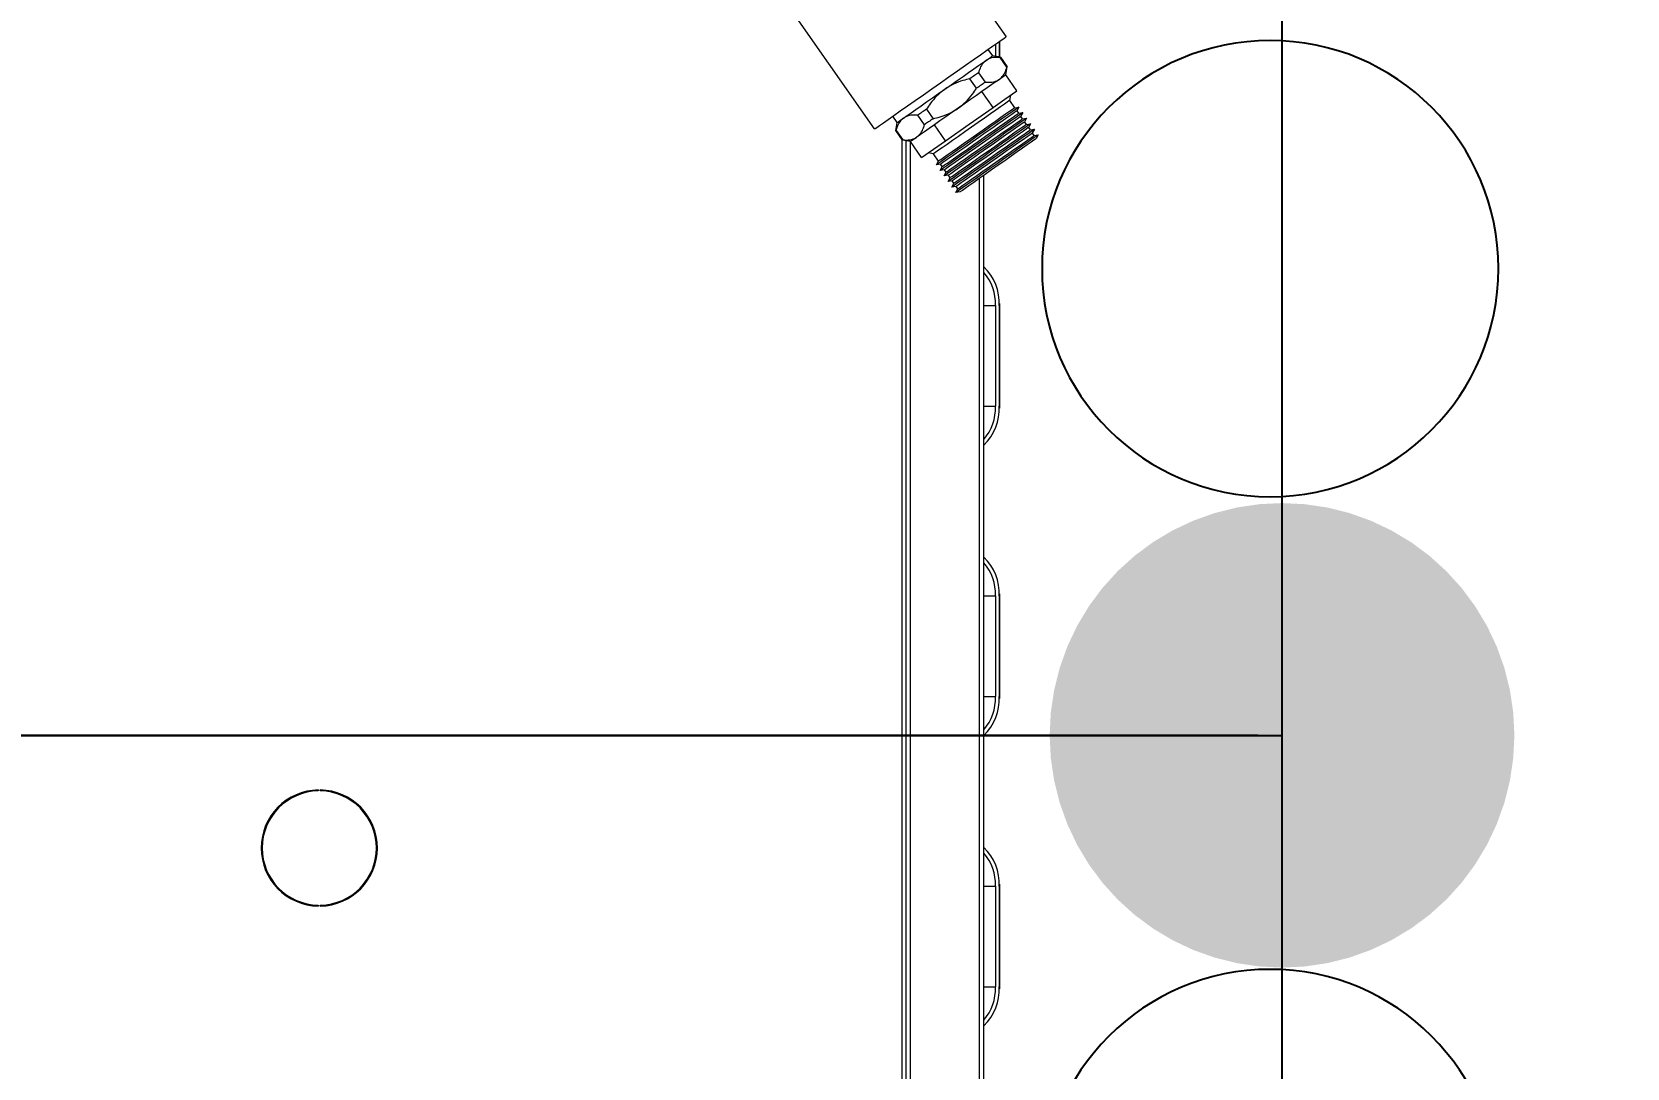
# Model space of a CAD drawing. Header units: millimetres. Extents: x 13502 to 23536, y 11874 to 14203.
# Drawn here: x 22057.65 to 22098.84, y 12910.37 to 12937.14 of the extents above; entities that cross this region are included whole.
import ezdxf

# ---------------------------------------------------------------- set-up
doc = ezdxf.new("R2010")
doc.units = ezdxf.units.MM
doc.linetypes.add('DASHDOT', pattern=[25.4, 12.7, -6.35, 0, -6.35])
for name, color, linetype in [('S2000-019 Su Tes İşaretler', 5, 'Continuous'), ('SIH', 4, 'Continuous'), ('SU', 152, 'Continuous'), ('wall', 4, 'Continuous')]:
    doc.layers.add(name, color=color, linetype=linetype)
doc.styles.get("Standard").update_dxf_attribs({"font": 'arial.ttf'})
doc.dimstyles.new('OLCU50', dxfattribs={"dimtxt": 8, "dimasz": 3, "dimexe": 1.25, "dimexo": 0.625, "dimtad": 1, "dimdec": 0, "dimtxsty": 'Standard', "dimblk": 'OBLIQUE', "dimcen": 2.5, "dimclrd": 256, "dimclre": 251, "dimclrt": 25, "dimadec": 0, "dimazin": 0, "dimtfac": 1, "dimtdec": 0, "dimtmove": 0, "dimatfit": 3, "dimldrblk": 'OBLIQUE', "dimfxl": 1, "dimarcsym": 0})

# ---------------------------------------------------------------- blocks, each defined once
blk = doc.blocks.new('A$C75AA7FFD')
at = {"color": 1, "linetype": 'Continuous', "lineweight": 0}
for p, q in [((122.036, 73.106), (126.08, 67.331)), ((122.68, 64.95), (118.637, 70.725)), ((125.902, 67.206), (125.902, 66.806)), ((125.903, 67.207), (125.903, 66.805)), ((125.609, 67.001), (125.724, 66.837)), ((125.932, 66.8), (125.724, 66.837)), ((125.802, 67.136), (125.802, 66.823)), ((126.099, 66.55), (125.926, 66.796)), ((125.932, 66.8), (126.105, 66.554)), ((125.363, 66.402), (125.535, 66.156)), ((126.068, 66.346), (126.105, 66.554)), ((126.068, 66.346), (126.069, 66.346)), ((126.355, 65.937), (126.069, 66.346)), ((125.316, 66.002), (125.144, 66.248)), ((125.452, 65.914), (125.454, 65.916)), ((125.741, 65.506), (125.454, 65.916)), ((125.454, 65.916), (125.455, 65.916)), ((126.048, 65.721), (126.355, 65.937)), ((125.126, 65.076), (125.741, 65.506)), ((125.741, 65.506), (126.048, 65.721)), ((126.191, 65.821), (126.166, 65.682)), ((126.166, 65.682), (126.295, 65.498)), ((126.295, 65.498), (126.406, 65.514)), ((126.406, 65.514), (126.353, 65.416)), ((123.266, 65.116), (123.151, 65.28)), ((123.229, 64.907), (123.266, 65.116)), ((123.97, 65.06), (123.798, 65.306)), ((124.018, 65.46), (124.19, 65.214)), ((126.353, 65.416), (126.396, 65.354)), ((126.396, 65.354), (126.506, 65.371)), ((126.506, 65.371), (126.453, 65.272)), ((126.453, 65.272), (126.496, 65.211)), ((126.496, 65.211), (126.606, 65.227)), ((126.606, 65.227), (126.553, 65.129)), ((126.553, 65.129), (126.596, 65.068)), ((126.596, 65.068), (126.707, 65.084)), ((126.707, 65.084), (126.654, 64.986)), ((123.401, 64.662), (123.229, 64.907)), ((123.235, 64.912), (123.407, 64.666)), ((123.387, 64.682), (123.387, 4.35)), ((124.223, 65.054), (124.224, 65.055)), ((124.224, 65.055), (124.226, 65.056)), ((124.511, 64.645), (124.224, 65.055)), ((124.511, 64.645), (125.126, 65.076)), ((126.654, 64.986), (126.697, 64.924)), ((126.697, 64.924), (126.807, 64.941)), ((126.807, 64.941), (126.754, 64.842)), ((126.754, 64.842), (126.797, 64.781)), ((126.797, 64.781), (126.908, 64.797)), ((126.908, 64.797), (126.854, 64.699)), ((123.61, 64.625), (123.401, 64.662)), ((123.497, 5.872), (123.497, 64.645)), ((123.497, 4.347), (123.497, 64.645)), ((123.607, 12.074), (123.607, 64.625)), ((123.609, 64.624), (123.61, 64.625)), ((123.896, 64.215), (123.609, 64.624)), ((123.896, 64.215), (124.204, 64.43)), ((124.2, 64.305), (124.061, 64.33)), ((124.329, 64.121), (124.2, 64.305)), ((124.204, 64.43), (124.511, 64.645)), ((124.276, 64.023), (124.329, 64.121)), ((124.387, 64.039), (124.276, 64.023)), ((124.376, 63.879), (124.43, 63.978)), ((124.487, 63.896), (124.376, 63.879)), ((124.43, 63.978), (124.387, 64.039)), ((124.53, 63.834), (124.487, 63.896)), ((124.477, 63.736), (124.53, 63.834)), ((124.587, 63.752), (124.477, 63.736)), ((124.577, 63.593), (124.63, 63.691)), ((124.688, 63.609), (124.577, 63.593)), ((124.63, 63.691), (124.587, 63.752)), ((124.677, 63.449), (124.731, 63.548)), ((124.788, 63.466), (124.677, 63.449)), ((124.731, 63.548), (124.688, 63.609)), ((124.831, 63.404), (124.788, 63.466)), ((125.392, 12.074), (125.392, 63.675)), ((125.502, 12.074), (125.502, 63.752)), ((124.778, 63.306), (124.831, 63.404)), ((124.888, 63.322), (124.778, 63.306)), ((125.502, 60.39), (125.802, 60.39)), ((125.802, 60.39), (125.802, 57.785)), ((125.902, 60.39), (125.902, 57.785)), ((125.902, 60.39), (125.903, 60.39)), ((125.903, 60.44), (125.903, 60.39)), ((125.903, 60.39), (125.903, 57.785)), ((125.502, 57.785), (125.802, 57.785)), ((125.902, 57.785), (125.903, 57.785)), ((125.903, 57.785), (125.903, 57.735)), ((125.502, 52.89), (125.802, 52.89)), ((125.802, 52.89), (125.802, 50.285)), ((125.902, 52.89), (125.902, 50.285)), ((125.902, 52.89), (125.903, 52.89)), ((125.903, 52.94), (125.903, 52.89)), ((125.903, 52.89), (125.903, 50.285)), ((125.502, 50.285), (125.802, 50.285)), ((125.902, 50.285), (125.903, 50.285)), ((125.903, 50.285), (125.903, 50.235)), ((108.317, 47.873), (108.317, 47.848)), ((108.367, 47.848), (108.367, 47.873)), ((125.502, 45.39), (125.802, 45.39)), ((125.802, 45.39), (125.802, 42.785)), ((125.902, 45.39), (125.902, 42.785)), ((125.902, 45.39), (125.903, 45.39)), ((125.903, 45.44), (125.903, 45.39)), ((125.903, 45.39), (125.903, 42.785)), ((108.317, 44.899), (108.317, 44.874)), ((108.367, 44.874), (108.367, 44.899)), ((125.502, 42.785), (125.802, 42.785)), ((125.902, 42.785), (125.903, 42.785)), ((125.903, 42.785), (125.903, 42.735))]:
    blk.add_line(p, q, dxfattribs=at)
at = {"color": 1, "linetype": 'Continuous', "lineweight": 0, "flags": 128}
for points in [[(122.68, 64.95), (122.695, 64.961), (122.738, 64.991), (122.81, 65.041), (122.908, 65.11), (123.032, 65.196), (123.178, 65.299), (123.345, 65.416), (123.53, 65.545), (123.73, 65.685), (123.94, 65.832), (124.158, 65.985), (124.38, 66.14), (124.602, 66.296), (124.82, 66.449), (125.031, 66.596), (125.23, 66.736), (125.415, 66.865), (125.582, 66.982), (125.729, 67.085), (125.852, 67.171), (125.95, 67.24), (126.022, 67.29), (126.065, 67.32), (126.08, 67.331), (126.08, 67.331)], [(125.559, 66.722), (125.597, 66.748), (125.63, 66.772), (125.658, 66.791), (125.682, 66.808), (125.7, 66.821), (125.713, 66.83), (125.721, 66.835), (125.724, 66.837)], [(124.495, 65.977), (124.655, 66.089), (124.813, 66.199), (124.965, 66.306), (125.109, 66.407), (125.243, 66.5), (125.364, 66.585), (125.47, 66.659), (125.559, 66.722)], [(125.363, 66.402), (125.337, 66.383), (125.311, 66.365), (125.284, 66.346), (125.257, 66.327), (125.229, 66.308), (125.201, 66.288), (125.173, 66.268), (125.144, 66.248)], [(126.068, 66.346), (126.065, 66.344), (126.057, 66.338), (126.044, 66.329), (126.026, 66.316), (126.002, 66.3), (125.974, 66.28), (125.941, 66.257), (125.903, 66.23)], [(123.431, 65.232), (123.52, 65.294), (123.626, 65.368), (123.747, 65.453), (123.88, 65.546), (124.025, 65.647), (124.177, 65.754), (124.334, 65.864), (124.495, 65.977)], [(125.903, 66.23), (125.814, 66.168), (125.708, 66.094), (125.587, 66.009), (125.453, 65.915), (125.309, 65.814), (125.157, 65.708), (124.999, 65.597), (124.839, 65.485)], [(125.535, 66.156), (125.509, 66.138), (125.483, 66.119), (125.456, 66.1), (125.429, 66.081), (125.401, 66.062), (125.373, 66.042), (125.345, 66.022), (125.316, 66.002)], [(126.166, 65.682), (126.151, 65.672), (126.107, 65.64), (126.034, 65.59), (125.936, 65.521), (125.815, 65.436), (125.675, 65.338), (125.519, 65.229), (125.354, 65.113), (125.183, 64.994), (125.012, 64.874), (124.847, 64.758), (124.692, 64.65), (124.551, 64.551), (124.43, 64.466), (124.332, 64.398), (124.259, 64.347), (124.215, 64.316), (124.2, 64.305)], [(126.406, 65.514), (126.402, 65.512), (126.373, 65.491), (126.316, 65.451), (126.232, 65.393), (126.124, 65.317), (125.995, 65.226), (125.848, 65.123), (125.687, 65.011), (125.516, 64.891), (125.341, 64.768), (125.166, 64.646), (124.995, 64.526), (124.834, 64.414), (124.687, 64.31), (124.557, 64.22), (124.449, 64.144), (124.366, 64.086), (124.309, 64.046), (124.28, 64.025), (124.276, 64.023)], [(125.312, 64.809), (125.483, 64.929), (125.648, 65.045), (125.804, 65.154), (125.944, 65.252), (126.065, 65.337), (126.163, 65.405), (126.236, 65.456), (126.28, 65.487), (126.295, 65.498)], [(123.266, 65.116), (123.277, 65.124), (123.308, 65.146), (123.36, 65.182), (123.431, 65.232)], [(124.839, 65.485), (124.679, 65.373), (124.521, 65.262), (124.369, 65.156), (124.225, 65.055), (124.091, 64.961), (123.97, 64.877), (123.864, 64.803), (123.775, 64.74)], [(124.018, 65.46), (123.989, 65.439), (123.961, 65.42), (123.933, 65.4), (123.905, 65.381), (123.878, 65.361), (123.851, 65.343), (123.824, 65.324), (123.798, 65.306)], [(124.19, 65.214), (124.161, 65.194), (124.133, 65.174), (124.105, 65.154), (124.077, 65.135), (124.05, 65.116), (124.023, 65.097), (123.996, 65.078), (123.97, 65.06)], [(126.506, 65.371), (126.502, 65.368), (126.474, 65.348), (126.416, 65.308), (126.333, 65.249), (126.225, 65.174), (126.095, 65.083), (125.948, 64.98), (125.787, 64.867), (125.616, 64.748), (125.441, 64.625), (125.266, 64.502), (125.095, 64.383), (124.934, 64.27), (124.787, 64.167), (124.658, 64.076), (124.55, 64.001), (124.466, 63.942), (124.409, 63.902), (124.38, 63.882), (124.376, 63.879)], [(126.353, 65.416), (126.338, 65.405), (126.293, 65.374), (126.221, 65.324), (126.123, 65.255), (126.001, 65.17), (125.861, 65.072), (125.706, 64.963), (125.54, 64.847), (125.37, 64.727), (125.199, 64.608), (125.033, 64.492), (124.878, 64.383), (124.738, 64.285), (124.617, 64.2), (124.518, 64.131), (124.446, 64.081), (124.401, 64.05), (124.387, 64.039)], [(126.606, 65.227), (126.603, 65.225), (126.574, 65.205), (126.517, 65.165), (126.433, 65.106), (126.325, 65.03), (126.196, 64.94), (126.048, 64.837), (125.887, 64.724), (125.717, 64.604), (125.542, 64.482), (125.366, 64.359), (125.196, 64.24), (125.035, 64.127), (124.888, 64.024), (124.758, 63.933), (124.65, 63.857), (124.566, 63.799), (124.509, 63.759), (124.48, 63.739), (124.477, 63.736)], [(126.453, 65.272), (126.438, 65.262), (126.394, 65.231), (126.321, 65.18), (126.223, 65.111), (126.102, 65.027), (125.961, 64.928), (125.806, 64.82), (125.641, 64.704), (125.47, 64.584), (125.299, 64.465), (125.134, 64.349), (124.978, 64.24), (124.838, 64.142), (124.717, 64.057), (124.619, 63.988), (124.546, 63.937), (124.502, 63.906), (124.487, 63.896)], [(126.707, 65.084), (126.703, 65.081), (126.674, 65.061), (126.617, 65.021), (126.533, 64.963), (126.425, 64.887), (126.296, 64.796), (126.149, 64.693), (125.988, 64.58), (125.817, 64.461), (125.642, 64.338), (125.467, 64.216), (125.296, 64.096), (125.135, 63.983), (124.988, 63.88), (124.858, 63.79), (124.75, 63.714), (124.667, 63.656), (124.61, 63.616), (124.581, 63.595), (124.577, 63.593)], [(126.553, 65.129), (126.538, 65.119), (126.494, 65.088), (126.422, 65.037), (126.323, 64.968), (126.202, 64.883), (126.062, 64.785), (125.906, 64.676), (125.741, 64.56), (125.57, 64.441), (125.4, 64.321), (125.234, 64.205), (125.079, 64.097), (124.938, 63.998), (124.817, 63.913), (124.719, 63.845), (124.647, 63.794), (124.602, 63.763), (124.587, 63.752)], [(125.413, 64.666), (125.583, 64.786), (125.749, 64.901), (125.904, 65.01), (126.044, 65.108), (126.166, 65.193), (126.264, 65.262), (126.336, 65.313), (126.381, 65.344), (126.396, 65.354)], [(125.513, 64.523), (125.684, 64.642), (125.849, 64.758), (126.004, 64.867), (126.145, 64.965), (126.266, 65.05), (126.364, 65.119), (126.437, 65.169), (126.481, 65.201), (126.496, 65.211)], [(123.775, 64.74), (123.704, 64.69), (123.652, 64.654), (123.621, 64.632), (123.61, 64.625)], [(124.329, 64.121), (124.344, 64.132), (124.388, 64.163), (124.461, 64.213), (124.559, 64.282), (124.68, 64.367), (124.821, 64.465), (124.976, 64.574), (125.141, 64.69), (125.312, 64.809)], [(126.807, 64.941), (126.804, 64.938), (126.775, 64.918), (126.718, 64.878), (126.634, 64.819), (126.526, 64.744), (126.396, 64.653), (126.249, 64.55), (126.088, 64.437), (125.918, 64.318), (125.742, 64.195), (125.567, 64.072), (125.397, 63.953), (125.236, 63.84), (125.088, 63.737), (124.959, 63.646), (124.851, 63.571), (124.767, 63.512), (124.71, 63.472), (124.681, 63.452), (124.677, 63.449)], [(126.654, 64.986), (126.639, 64.975), (126.594, 64.944), (126.522, 64.893), (126.424, 64.825), (126.302, 64.74), (126.162, 64.642), (126.007, 64.533), (125.841, 64.417), (125.671, 64.297), (125.5, 64.178), (125.334, 64.062), (125.179, 63.953), (125.039, 63.855), (124.918, 63.77), (124.819, 63.701), (124.747, 63.651), (124.703, 63.62), (124.688, 63.609)], [(126.908, 64.797), (126.904, 64.795), (126.875, 64.774), (126.818, 64.735), (126.734, 64.676), (126.626, 64.6), (126.497, 64.51), (126.35, 64.407), (126.188, 64.294), (126.018, 64.174), (125.843, 64.052), (125.667, 63.929), (125.497, 63.81), (125.336, 63.697), (125.189, 63.594), (125.059, 63.503), (124.951, 63.427), (124.868, 63.369), (124.81, 63.329), (124.781, 63.309), (124.778, 63.306)], [(126.754, 64.842), (126.739, 64.832), (126.695, 64.801), (126.622, 64.75), (126.524, 64.681), (126.403, 64.596), (126.263, 64.498), (126.107, 64.389), (125.942, 64.274), (125.771, 64.154), (125.6, 64.035), (125.435, 63.919), (125.28, 63.81), (125.139, 63.712), (125.018, 63.627), (124.92, 63.558), (124.847, 63.507), (124.803, 63.476), (124.788, 63.466)], [(126.854, 64.699), (126.839, 64.689), (126.795, 64.657), (126.723, 64.607), (126.624, 64.538), (126.503, 64.453), (126.363, 64.355), (126.208, 64.246), (126.042, 64.13), (125.871, 64.011), (125.701, 63.891), (125.535, 63.775), (125.38, 63.667), (125.24, 63.568), (125.118, 63.483), (125.02, 63.415), (124.948, 63.364), (124.903, 63.333), (124.888, 63.322)], [(125.613, 64.379), (125.784, 64.499), (125.949, 64.615), (126.105, 64.723), (126.245, 64.822), (126.366, 64.907), (126.465, 64.975), (126.537, 65.026), (126.581, 65.057), (126.596, 65.068)], [(125.714, 64.236), (125.884, 64.355), (126.05, 64.471), (126.205, 64.58), (126.346, 64.678), (126.467, 64.763), (126.565, 64.832), (126.637, 64.883), (126.682, 64.914), (126.697, 64.924)], [(125.814, 64.093), (125.985, 64.212), (126.15, 64.328), (126.306, 64.437), (126.446, 64.535), (126.567, 64.62), (126.665, 64.689), (126.738, 64.739), (126.782, 64.77), (126.797, 64.781)], [(124.43, 63.978), (124.444, 63.988), (124.489, 64.019), (124.561, 64.07), (124.66, 64.139), (124.781, 64.224), (124.921, 64.322), (125.076, 64.431), (125.242, 64.547), (125.413, 64.666)], [(124.53, 63.834), (124.545, 63.845), (124.589, 63.876), (124.662, 63.927), (124.76, 63.995), (124.881, 64.08), (125.021, 64.179), (125.177, 64.287), (125.342, 64.403), (125.513, 64.523)], [(124.63, 63.691), (124.645, 63.701), (124.69, 63.733), (124.762, 63.783), (124.86, 63.852), (124.981, 63.937), (125.122, 64.035), (125.277, 64.144), (125.443, 64.26), (125.613, 64.379)], [(124.731, 63.548), (124.746, 63.558), (124.79, 63.589), (124.862, 63.64), (124.961, 63.709), (125.082, 63.794), (125.222, 63.892), (125.377, 64.001), (125.543, 64.116), (125.714, 64.236)], [(124.831, 63.404), (124.846, 63.415), (124.89, 63.446), (124.963, 63.497), (125.061, 63.565), (125.182, 63.65), (125.323, 63.748), (125.478, 63.857), (125.643, 63.973), (125.814, 64.093)]]:
    blk.add_lwpolyline(points, dxfattribs=at)
at = {"color": 1, "linetype": 'Continuous', "lineweight": 0}
for centre, radius, start, end in [((122.514, 71.679), 5.957, 304.9455, 305.0154), ((128.684, 62.867), 4.5, 124.9727, 125.0652), ((122.266, 66.289), 1.684, 304.8704, 305.1175), ((126.043, 60.897), 4.599, 124.9737, 125.0642), ((124.576, 60.44), 1.327, 357.8503, 45.7468), ((124.576, 60.44), 1.227, 357.675, 41), ((124.576, 57.735), 1.227, 319, 2.325), ((124.576, 57.735), 1.327, 314.2532, 2.1497), ((124.576, 52.94), 1.327, 357.8503, 45.7468), ((124.576, 52.94), 1.227, 357.675, 41), ((124.576, 50.235), 1.227, 319, 2.325), ((124.576, 50.235), 1.327, 314.2532, 2.1497), ((108.342, 46.374), 1.5, 90.955, 269.045), ((108.342, 46.374), 1.475, 90.9712, 269.0288), ((108.342, 46.374), 1.5, 270.955, 89.045), ((108.342, 46.374), 1.475, 270.9712, 89.0288), ((124.576, 45.44), 1.327, 357.8503, 45.7468), ((124.576, 45.44), 1.227, 357.675, 41), ((124.576, 42.735), 1.327, 314.2532, 2.1497), ((124.576, 42.735), 1.227, 319, 2.325)]:
    blk.add_arc(centre, radius, start, end, dxfattribs=at)
for points, knots in [([(125.926, 66.796), (125.863, 66.798), (125.735, 66.802), (125.619, 66.762), (125.566, 66.727), (125.559, 66.722)], [0, 0, 0, 0, 0.456764, 0.927405, 1, 1, 1, 1]), ([(125.559, 66.722), (125.524, 66.691), (125.452, 66.628), (125.396, 66.509), (125.371, 66.428), (125.363, 66.402)], [0, 0, 0, 0, 0.395354, 0.802855, 1, 1, 1, 1]), ([(125.903, 66.23), (125.938, 66.261), (126.01, 66.324), (126.066, 66.443), (126.091, 66.524), (126.099, 66.55)], [0, 0, 0, 0, 0.3953369, 0.8028539, 1, 1, 1, 1]), ([(124.495, 65.977), (124.481, 65.967), (124.404, 65.912), (124.274, 65.795), (124.131, 65.629), (124.052, 65.511), (124.018, 65.46)], [0, 0, 0, 0, 0.072877, 0.401089, 0.736137, 1, 1, 1, 1]), ([(125.144, 66.248), (125.083, 66.233), (124.939, 66.198), (124.716, 66.115), (124.569, 66.023), (124.495, 65.977)], [0, 0, 0, 0, 0.265625, 0.62853, 1, 1, 1, 1]), ([(124.839, 65.485), (124.907, 65.538), (125.043, 65.645), (125.198, 65.825), (125.281, 65.95), (125.316, 66.002)], [0, 0, 0, 0, 0.36242, 0.734381, 1, 1, 1, 1]), ([(125.535, 66.156), (125.599, 66.154), (125.727, 66.15), (125.843, 66.19), (125.896, 66.226), (125.903, 66.23)], [0, 0, 0, 0, 0.456747, 0.927402, 1, 1, 1, 1]), ([(123.431, 65.232), (123.395, 65.201), (123.324, 65.138), (123.267, 65.019), (123.243, 64.938), (123.235, 64.912)], [0, 0, 0, 0, 0.395338, 0.802854, 1, 1, 1, 1]), ([(123.798, 65.306), (123.735, 65.308), (123.607, 65.312), (123.491, 65.272), (123.438, 65.236), (123.431, 65.232)], [0, 0, 0, 0, 0.456749, 0.927402, 1, 1, 1, 1]), ([(124.19, 65.214), (124.25, 65.228), (124.386, 65.261), (124.592, 65.339), (124.745, 65.421), (124.825, 65.475), (124.839, 65.485)], [0, 0, 0, 0, 0.263865, 0.592425, 0.927125, 1, 1, 1, 1]), ([(123.407, 64.666), (123.47, 64.664), (123.598, 64.66), (123.714, 64.7), (123.768, 64.735), (123.775, 64.74)], [0, 0, 0, 0, 0.45676, 0.927402, 1, 1, 1, 1]), ([(123.775, 64.74), (123.81, 64.771), (123.882, 64.834), (123.938, 64.953), (123.962, 65.034), (123.97, 65.06)], [0, 0, 0, 0, 0.395353, 0.802854, 1, 1, 1, 1])]:
    blk.add_open_spline(points, degree=3, knots=knots, dxfattribs=at)
blk = doc.blocks.new('A$C7E7D3E18')
at = {"layer": 'SIH', "linetype": 'Continuous', "const_width": 6}
blk.add_lwpolyline([(3, 6, 1), (9, 6, 1)], format="xyb", close=True, dxfattribs=at)
blk = doc.blocks.new('A$C6E87713E')
at = {"layer": 'S2000-019 Su Tes İşaretler'}
for centre in [(5.893, 6.305), (29.888, 6.305)]:
    blk.add_circle(centre, 5.893, dxfattribs=at)
blk.add_blockref('A$C7E7D3E18', (11.95, 0))
blk = doc.blocks.new('_Oblique')
at = {"color": 0, "linetype": 'ByBlock', "lineweight": -2}
blk.add_line((-0.5, -0.5), (0.5, 0.5), dxfattribs=at)
blk = doc.blocks.new('*D49')
at = {"color": 251, "lineweight": -2, "transparency": 16777216}
for p, q in [((22092.307, 13033.271), (22030.927, 13033.271)), ((22089.307, 12918.971), (22030.927, 12918.971))]:
    blk.add_line(p, q, dxfattribs=at)
at = {"lineweight": -2, "transparency": 16777216}
blk.add_line((22032.177, 13033.271), (22032.177, 12918.971), dxfattribs=at)
at = {"layer": 'Defpoints', "color": 0, "transparency": 16777216}
for p in [(22092.932, 13033.271), (22032.177, 12918.971), (22089.932, 12918.971)]:
    blk.add_point(p, dxfattribs=at)
at = {"lineweight": -2, "transparency": 16777216, "xscale": 3, "yscale": 3, "zscale": 3}
for p, rotation in [((22032.177, 13033.271), 90), ((22032.177, 12918.971), 270)]:
    blk.add_blockref('_Oblique', p, dxfattribs=dict(at, rotation=rotation))
at = {"color": 25, "transparency": 16777216, "insert": (22027.535, 12976.121), "char_height": 8, "attachment_point": 5, "rotation": 90}
blk.add_mtext('114', dxfattribs=at)

msp = doc.modelspace()

# ---------------------------------------------------------------- linework, layer by layer
msp.add_lwpolyline([(21903.974, 12869.106), (22089.932, 12869.106), (22089.932, 13107.401), (21903.974, 13107.401)], close=True)
msp.add_lwpolyline([(22089.932, 12612.284), (22089.932, 13107.401), (22104.752, 13107.401), (22104.752, 12612.026)])
at = {"layer": 'SU'}
msp.add_line((21986.857, 12918.971), (22089.932, 12918.971), dxfattribs=at)

# ---------------------------------------------------------------- block references
msp.add_blockref('A$C75AA7FFD', (21956.73, 12869.686))
at = {"layer": 'wall', "color": 0, "linetype": 'DASHDOT', "xscale": -1, "rotation": 90}
msp.add_blockref('A$C6E87713E', (22095.932, 12936.921), dxfattribs=at)

# ---------------------------------------------------------------- dimensions: what is measured, and where the dimension line sits
dim = msp.add_linear_dim(base=(22032.177, 12918.971), p1=(22092.932, 13033.271), p2=(22089.932, 12918.971), angle=90, dimstyle='OLCU50', override={"dimtmove": 1})
dim.commit()
dim.dimension.update_dxf_attribs({"geometry": '*D49', "text_midpoint": (22027.535, 12976.121)})

doc.saveas('drawing.dxf')
